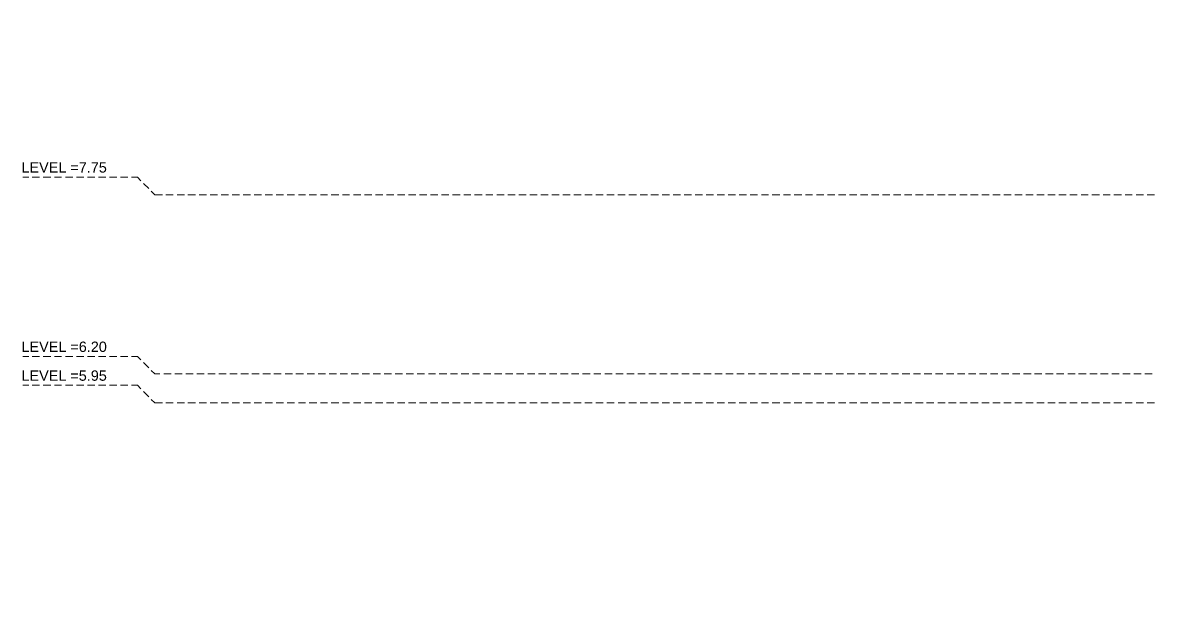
# Model space of a CAD drawing. Header units: metres. Extents: x 14 to 155, y 0 to 125.
# Drawn here: x 16.71 to 26.49, y 54.22 to 59.3 of the extents above; entities that cross this region are included whole.
import ezdxf

# ---------------------------------------------------------------- set-up
doc = ezdxf.new("R2010")
doc.units = ezdxf.units.M
doc.layers.get('Defpoints').update_dxf_attribs({"lineweight": 0})
doc.layers.add('Edges', color=7, linetype='Continuous')
doc.layers.add('PDF3_Text', color=255, linetype='Continuous')
doc.layers.add('PDF3_Geometry', color=9, linetype='Continuous', true_color=0x808080)
doc.styles.add('PDF Arial', font='arial.ttf')
doc.styles.add('TEXTS', font='swissl.ttf')
doc.dimstyles.new('Copy of DIMTEXT', dxfattribs={"dimscale": 0.3, "dimtxt": 0.22, "dimasz": 0.18, "dimexe": 0.05, "dimexo": 0.05, "dimgap": 0.05, "dimtad": 0, "dimzin": 1, "dimdsep": 46, "dimtxsty": 'TEXTS', "dimblk": 'ARCHTICK', "dimcen": 0.1, "dimclrd": 256, "dimclre": 6, "dimclrt": 7, "dimadec": 0, "dimazin": 0, "dimtfac": 0.15, "dimtix": 1, "dimtofl": 0, "dimtmove": 1, "dimatfit": 3, "dimldrblk": 'OPEN', "dimfxl": 0, "dimtolj": 1, "dimtzin": 0, "dimarcsym": 0})

# ---------------------------------------------------------------- blocks, each defined once
blk = doc.blocks.new('_ArchTick')
at = {"color": 0, "linetype": 'ByBlock', "const_width": 0.15}
blk.add_lwpolyline([(-0.5, -0.5), (0.5, 0.5)], dxfattribs=at)
blk = doc.blocks.new('*D6')
at = {"layer": 'Defpoints', "color": 0, "transparency": 16777216}
for p in [(26.2838, 121.6249), (23.707, 0.0009), (26.2838, 0.0307)]:
    blk.add_point(p, dxfattribs=at)
at = {"layer": 'Edges', "color": 6, "lineweight": -2, "transparency": 16777216}
for p, q in [((26.2838, 0.3907), (26.2838, 0.0107)), ((23.707, 0.0209), (23.707, 0.0507))]:
    blk.add_line(p, q, dxfattribs=at)
at = {"layer": 'Edges', "lineweight": -2, "transparency": 16777216}
for p, q in [((23.707, 0.0307), (24.7859, 0.0307)), ((26.2838, 0.0307), (25.2048, 0.0307))]:
    blk.add_line(p, q, dxfattribs=at)
at = {"layer": 'Edges', "lineweight": -2, "transparency": 16777216, "xscale": 0.072, "yscale": 0.072, "zscale": 0.072, "rotation": 180}
blk.add_blockref('_ArchTick', (23.707, 0.0307), dxfattribs=at)
at = {"layer": 'Edges', "lineweight": -2, "transparency": 16777216, "xscale": 0.072, "yscale": 0.072, "zscale": 0.072}
blk.add_blockref('_ArchTick', (26.2838, 0.0307), dxfattribs=at)
at = {"layer": 'Edges', "color": 7, "transparency": 16777216, "char_height": 0.088, "attachment_point": 5, "style": 'TEXTS'}
for s, insert in [('\\A1;2.58 m', (24.9954, 0.096)), ('\\A1;[8\'-5{\\H0.15x;\\S1/2;}" ft]', (24.9954, -0.0459))]:
    blk.add_mtext(s, dxfattribs=dict(at, insert=insert))
blk = doc.blocks.new('_Open')
at = {"color": 0, "linetype": 'ByBlock', "lineweight": -2}
for p, q in [((-1, 0.17), (0, 0)), ((-1, -0.17), (0, 0)), ((0, 0), (-1, 0))]:
    blk.add_line(p, q, dxfattribs=at)

msp = doc.modelspace()

# ---------------------------------------------------------------- linework, layer by layer
at = {"layer": 'PDF3_Geometry', "color": 0, "lineweight": 0}
for points in [[(16.7609, 57.9674), (16.7097, 57.9674)], [(16.8553, 57.9674), (16.7913, 57.9674)], [(16.9513, 57.9674), (16.8873, 57.9674)], [(17.0457, 57.9674), (16.9833, 57.9674)], [(17.1418, 57.9674), (17.0777, 57.9674)], [(17.2362, 57.9674), (17.1737, 57.9674)], [(17.3322, 57.9674), (17.2682, 57.9674)], [(17.4266, 57.9674), (17.3642, 57.9674)], [(17.5226, 57.9674), (17.4586, 57.9674)], [(17.6171, 57.9674), (17.5546, 57.9674)], [(17.7307, 57.9355), (17.7003, 57.9674), (17.649, 57.9674)], [(17.7979, 57.8682), (17.7531, 57.9131)], [(17.9163, 57.8138), (17.8507, 57.8138), (17.8203, 57.8457)], [(18.0108, 57.8138), (17.9467, 57.8138)], [(18.1068, 57.8138), (18.0427, 57.8138)], [(18.2012, 57.8138), (18.1372, 57.8138)], [(18.2972, 57.8138), (18.2332, 57.8138)], [(18.3916, 57.8138), (18.3292, 57.8138)], [(18.4877, 57.8138), (18.4236, 57.8138)], [(18.5821, 57.8138), (18.5196, 57.8138)], [(18.6781, 57.8138), (18.6141, 57.8138)], [(18.7725, 57.8138), (18.7101, 57.8138)], [(18.8685, 57.8138), (18.8045, 57.8138)], [(18.963, 57.8138), (18.9005, 57.8138)], [(19.059, 57.8138), (18.995, 57.8138)], [(19.1534, 57.8138), (19.091, 57.8138)], [(19.2494, 57.8138), (19.1854, 57.8138)], [(19.3439, 57.8138), (19.2814, 57.8138)], [(19.4399, 57.8138), (19.3758, 57.8138)], [(19.5343, 57.8138), (19.4719, 57.8138)], [(19.6303, 57.8138), (19.5663, 57.8138)], [(19.7263, 57.8139), (19.6623, 57.8138)], [(19.8207, 57.8139), (19.7567, 57.8139)], [(19.9168, 57.8139), (19.8528, 57.8139)], [(20.0112, 57.8139), (19.9472, 57.8139)], [(20.1072, 57.8139), (20.0432, 57.8139)], [(20.2016, 57.8139), (20.1376, 57.8139)], [(20.2977, 57.8139), (20.2336, 57.8139)], [(20.3921, 57.8139), (20.328, 57.8139)], [(20.4881, 57.8139), (20.424, 57.8139)], [(20.5826, 57.8139), (20.5201, 57.8139)], [(20.6786, 57.8139), (20.6145, 57.8139)], [(20.773, 57.8139), (20.7105, 57.8139)], [(20.869, 57.8139), (20.805, 57.8139)], [(20.9634, 57.8139), (20.901, 57.8139)], [(21.0594, 57.8139), (20.9954, 57.8139)], [(21.1538, 57.8139), (21.0914, 57.8139)], [(21.2499, 57.8139), (21.1859, 57.8139)], [(21.3443, 57.8139), (21.2819, 57.8139)], [(21.4403, 57.8139), (21.3763, 57.8139)], [(21.5347, 57.8139), (21.4723, 57.8139)], [(21.6307, 57.8139), (21.5667, 57.8139)], [(21.7252, 57.8139), (21.6627, 57.8139)], [(21.8212, 57.8139), (21.7571, 57.8139)], [(21.9157, 57.8139), (21.8532, 57.8139)], [(22.0117, 57.8139), (21.9476, 57.8139)], [(22.1077, 57.8139), (22.0436, 57.8139)], [(22.2021, 57.8139), (22.138, 57.8139)], [(22.2981, 57.8139), (22.234, 57.8139)], [(22.3925, 57.814), (22.3285, 57.814)], [(22.4886, 57.814), (22.4246, 57.814)], [(22.583, 57.814), (22.519, 57.814)], [(22.679, 57.814), (22.615, 57.814)], [(22.7734, 57.814), (22.7094, 57.814)], [(22.8694, 57.814), (22.8054, 57.814)], [(22.9638, 57.814), (22.9014, 57.814)], [(23.0598, 57.814), (22.9958, 57.814)], [(23.1543, 57.814), (23.0919, 57.814)], [(23.2503, 57.814), (23.1863, 57.814)], [(23.3448, 57.814), (23.2823, 57.814)], [(23.4408, 57.814), (23.3767, 57.814)], [(23.5352, 57.814), (23.4727, 57.814)], [(23.6312, 57.814), (23.5671, 57.814)], [(23.7256, 57.814), (23.6631, 57.814)], [(23.8217, 57.814), (23.7576, 57.814)], [(23.9161, 57.814), (23.8536, 57.814)], [(24.0121, 57.814), (23.9481, 57.814)], [(24.1065, 57.814), (24.0441, 57.814)], [(24.2025, 57.814), (24.1385, 57.814)], [(24.2985, 57.814), (24.2345, 57.814)], [(24.3929, 57.814), (24.3289, 57.814)], [(24.489, 57.814), (24.425, 57.814)], [(24.5834, 57.814), (24.5194, 57.814)], [(24.6794, 57.814), (24.6154, 57.814)], [(24.7738, 57.814), (24.7098, 57.814)], [(24.8698, 57.814), (24.8058, 57.814)], [(24.9643, 57.8141), (24.9002, 57.814)], [(25.0604, 57.8141), (24.9963, 57.8141)], [(25.1548, 57.8141), (25.0923, 57.8141)], [(25.2508, 57.8141), (25.1867, 57.8141)], [(25.3452, 57.8141), (25.2827, 57.8141)], [(25.4412, 57.8141), (25.3772, 57.8141)], [(25.5356, 57.8141), (25.4732, 57.8141)], [(25.6317, 57.8141), (25.5677, 57.8141)], [(25.7261, 57.8141), (25.6637, 57.8141)], [(25.8221, 57.8141), (25.7581, 57.8141)], [(25.9165, 57.8141), (25.8541, 57.8141)], [(26.0125, 57.8141), (25.9485, 57.8141)], [(26.1069, 57.8141), (26.0445, 57.8141)], [(26.2029, 57.8141), (26.1389, 57.8141)], [(26.2973, 57.8141), (26.2349, 57.8141)], [(26.3934, 57.8141), (26.3294, 57.8141)], [(26.4879, 57.8141), (26.4254, 57.8141)], [(16.7609, 56.4167), (16.7097, 56.4167)], [(16.8554, 56.4167), (16.7913, 56.4167)], [(16.9514, 56.4167), (16.8873, 56.4167)], [(17.0458, 56.4167), (16.9834, 56.4167)], [(17.1418, 56.4167), (17.0778, 56.4167)], [(17.2362, 56.4167), (17.1738, 56.4167)], [(17.3323, 56.4167), (17.2682, 56.4167)], [(17.4267, 56.4167), (17.3642, 56.4167)], [(17.5227, 56.4167), (17.4587, 56.4167)], [(17.6171, 56.4167), (17.5547, 56.4167)], [(17.7307, 56.3863), (17.7004, 56.4167), (17.6491, 56.4166)], [(17.798, 56.3175), (17.7532, 56.3639)], [(17.8956, 56.2647), (17.8508, 56.2647), (17.8204, 56.2951)], [(17.9916, 56.2647), (17.9276, 56.2647)], [(18.086, 56.2647), (18.0236, 56.2647)], [(18.1821, 56.2647), (18.118, 56.2647)], [(18.2765, 56.2647), (18.214, 56.2647)], [(18.3725, 56.2647), (18.3085, 56.2647)], [(18.4685, 56.2647), (18.4045, 56.2647)], [(18.5629, 56.2647), (18.4989, 56.2647)], [(18.659, 56.2647), (18.5949, 56.2647)], [(18.7534, 56.2647), (18.6894, 56.2647)], [(18.8494, 56.2647), (18.7854, 56.2647)], [(18.9438, 56.2647), (18.8798, 56.2647)], [(19.0399, 56.2647), (18.9758, 56.2647)], [(19.1343, 56.2647), (19.0702, 56.2647)], [(19.2303, 56.2647), (19.1663, 56.2647)], [(19.3247, 56.2647), (19.2623, 56.2647)], [(19.4207, 56.2647), (19.3567, 56.2647)], [(19.5152, 56.2647), (19.4527, 56.2647)], [(19.6112, 56.2647), (19.5471, 56.2647)], [(19.7056, 56.2648), (19.6431, 56.2647)], [(19.8017, 56.2648), (19.7376, 56.2648)], [(19.8961, 56.2648), (19.8336, 56.2648)], [(19.9921, 56.2648), (19.928, 56.2648)], [(20.0865, 56.2648), (20.024, 56.2648)], [(20.1825, 56.2648), (20.1185, 56.2648)], [(20.2769, 56.2648), (20.2145, 56.2648)], [(20.3729, 56.2648), (20.3089, 56.2648)], [(20.4674, 56.2648), (20.405, 56.2648)], [(20.5634, 56.2648), (20.4994, 56.2648)], [(20.6578, 56.2648), (20.5954, 56.2648)], [(20.7538, 56.2648), (20.6898, 56.2648)], [(20.8498, 56.2648), (20.7858, 56.2648)], [(20.9442, 56.2648), (20.8802, 56.2648)], [(21.0403, 56.2648), (20.9763, 56.2648)], [(21.1347, 56.2648), (21.0707, 56.2648)], [(21.2308, 56.2648), (21.1667, 56.2648)], [(21.3252, 56.2648), (21.2611, 56.2648)], [(21.4212, 56.2648), (21.3571, 56.2648)], [(21.5156, 56.2648), (21.4515, 56.2648)], [(21.6116, 56.2648), (21.5475, 56.2648)], [(21.7061, 56.2648), (21.6436, 56.2648)], [(21.8021, 56.2648), (21.7381, 56.2648)], [(21.8965, 56.2648), (21.8341, 56.2648)], [(21.9925, 56.2648), (21.9285, 56.2648)], [(22.0869, 56.2648), (22.0245, 56.2648)], [(22.1829, 56.2648), (22.1189, 56.2648)], [(22.2773, 56.2649), (22.2149, 56.2648)], [(22.3733, 56.2649), (22.3093, 56.2649)], [(22.4678, 56.2649), (22.4054, 56.2649)], [(22.5638, 56.2649), (22.4998, 56.2649)], [(22.6582, 56.2649), (22.5958, 56.2649)], [(22.7543, 56.2649), (22.6902, 56.2649)], [(22.8487, 56.2649), (22.7862, 56.2649)], [(22.9447, 56.2649), (22.8806, 56.2649)], [(23.0391, 56.2649), (22.9766, 56.2649)], [(23.1352, 56.2649), (23.0711, 56.2649)], [(23.2312, 56.2649), (23.1671, 56.2649)], [(23.3256, 56.2649), (23.2616, 56.2649)], [(23.4216, 56.2649), (23.3576, 56.2649)], [(23.516, 56.2649), (23.452, 56.2649)], [(23.6121, 56.2649), (23.5481, 56.2649)], [(23.7065, 56.2649), (23.6425, 56.2649)], [(23.8025, 56.2649), (23.7385, 56.2649)], [(23.8969, 56.2649), (23.8345, 56.2649)], [(23.9929, 56.2649), (23.9289, 56.2649)], [(24.0873, 56.2649), (24.0249, 56.2649)], [(24.1833, 56.2649), (24.1193, 56.2649)], [(24.2778, 56.2649), (24.2153, 56.2649)], [(24.3739, 56.2649), (24.3098, 56.2649)], [(24.4683, 56.2649), (24.4058, 56.2649)], [(24.5643, 56.2649), (24.5002, 56.2649)], [(24.6587, 56.2649), (24.5962, 56.2649)], [(24.7547, 56.2649), (24.6906, 56.2649)], [(24.8491, 56.2649), (24.7867, 56.2649)], [(24.9451, 56.265), (24.8811, 56.265)], [(25.0396, 56.265), (24.9772, 56.265)], [(25.1356, 56.265), (25.0716, 56.265)], [(25.23, 56.265), (25.1676, 56.265)], [(25.326, 56.265), (25.262, 56.265)], [(25.422, 56.265), (25.358, 56.265)], [(25.5164, 56.265), (25.4524, 56.265)], [(25.6125, 56.265), (25.5485, 56.265)], [(25.7069, 56.265), (25.6429, 56.265)], [(25.8029, 56.265), (25.7389, 56.265)], [(25.8974, 56.265), (25.8333, 56.265)], [(25.9934, 56.265), (25.9293, 56.265)], [(26.0878, 56.265), (26.0237, 56.265)], [(26.1838, 56.265), (26.1197, 56.265)], [(26.2783, 56.265), (26.2158, 56.265)], [(26.3743, 56.265), (26.3103, 56.265)], [(26.4687, 56.265), (26.4063, 56.265)], [(16.7609, 56.167), (16.7098, 56.167)], [(16.8554, 56.167), (16.7913, 56.167)], [(16.9514, 56.167), (16.8874, 56.167)], [(17.0458, 56.1671), (16.9834, 56.167)], [(17.1418, 56.1671), (17.0778, 56.1671)], [(17.2363, 56.1671), (17.1738, 56.1671)], [(17.3323, 56.1671), (17.2682, 56.1671)], [(17.4267, 56.1671), (17.3643, 56.1671)], [(17.5227, 56.1671), (17.4587, 56.1671)], [(17.6171, 56.1671), (17.5547, 56.1671)], [(17.7308, 56.1366), (17.7004, 56.167), (17.6491, 56.167)], [(17.798, 56.0678), (17.7532, 56.1126)], [(17.9164, 56.015), (17.8508, 56.015), (17.8204, 56.0454)], [(18.0108, 56.015), (17.9468, 56.015)], [(18.1068, 56.015), (18.0428, 56.015)], [(18.2013, 56.015), (18.1372, 56.015)], [(18.2973, 56.015), (18.2333, 56.015)], [(18.3917, 56.015), (18.3293, 56.015)], [(18.4877, 56.015), (18.4237, 56.015)], [(18.5822, 56.015), (18.5197, 56.015)], [(18.6782, 56.015), (18.6141, 56.015)], [(18.7726, 56.015), (18.7102, 56.015)], [(18.8686, 56.0151), (18.8046, 56.0151)], [(18.963, 56.0151), (18.9006, 56.0151)], [(19.0591, 56.0151), (18.995, 56.0151)], [(19.1535, 56.0151), (19.091, 56.0151)], [(19.2495, 56.0151), (19.1855, 56.0151)], [(19.3439, 56.0151), (19.2815, 56.0151)], [(19.4399, 56.0151), (19.3759, 56.0151)], [(19.5344, 56.0151), (19.4719, 56.0151)], [(19.6304, 56.0151), (19.5664, 56.0151)], [(19.7264, 56.0151), (19.6623, 56.0151)], [(19.8208, 56.0151), (19.7568, 56.0151)], [(19.9169, 56.0151), (19.8529, 56.0151)], [(20.0113, 56.0151), (19.9473, 56.0151)], [(20.1073, 56.0151), (20.0433, 56.0151)], [(20.2017, 56.0151), (20.1377, 56.0151)], [(20.2977, 56.0151), (20.2337, 56.0151)], [(20.3921, 56.0151), (20.3281, 56.0151)], [(20.4881, 56.0151), (20.4241, 56.0151)], [(20.5826, 56.0151), (20.5202, 56.0151)], [(20.6786, 56.0151), (20.6146, 56.0151)], [(20.7731, 56.0151), (20.7106, 56.0151)], [(20.8691, 56.0151), (20.805, 56.0151)], [(20.9635, 56.0151), (20.901, 56.0151)], [(21.0595, 56.0151), (20.9954, 56.0151)], [(21.1539, 56.0151), (21.0914, 56.0151)], [(21.25, 56.0151), (21.1859, 56.0151)], [(21.3444, 56.0151), (21.282, 56.0151)], [(21.4404, 56.0152), (21.3764, 56.0151)], [(21.5348, 56.0152), (21.4724, 56.0152)], [(21.6308, 56.0152), (21.5668, 56.0152)], [(21.7252, 56.0152), (21.6628, 56.0152)], [(21.8212, 56.0152), (21.7572, 56.0152)], [(21.9157, 56.0152), (21.8533, 56.0152)], [(22.0117, 56.0152), (21.9477, 56.0152)], [(22.1077, 56.0152), (22.0437, 56.0152)], [(22.2021, 56.0152), (22.1381, 56.0152)], [(22.2982, 56.0152), (22.2341, 56.0152)], [(22.3926, 56.0152), (22.3285, 56.0152)], [(22.4887, 56.0152), (22.4246, 56.0152)], [(22.5831, 56.0152), (22.519, 56.0152)], [(22.6791, 56.0152), (22.615, 56.0152)], [(22.7735, 56.0152), (22.7094, 56.0152)], [(22.8695, 56.0152), (22.8055, 56.0152)], [(22.9639, 56.0152), (22.9015, 56.0152)], [(23.0599, 56.0152), (22.9959, 56.0152)], [(23.1544, 56.0152), (23.092, 56.0152)], [(23.2504, 56.0152), (23.1864, 56.0152)], [(23.3448, 56.0152), (23.2824, 56.0152)], [(23.4408, 56.0152), (23.3768, 56.0152)], [(23.5352, 56.0152), (23.4728, 56.0152)], [(23.6312, 56.0152), (23.5672, 56.0152)], [(23.7256, 56.0152), (23.6632, 56.0152)], [(23.8217, 56.0152), (23.7577, 56.0152)], [(23.9162, 56.0152), (23.8537, 56.0152)], [(24.0122, 56.0153), (23.9481, 56.0152)], [(24.1066, 56.0153), (24.0441, 56.0153)], [(24.2026, 56.0153), (24.1385, 56.0153)], [(24.2986, 56.0153), (24.2345, 56.0153)], [(24.393, 56.0153), (24.329, 56.0153)], [(24.4891, 56.0153), (24.4251, 56.0153)], [(24.5835, 56.0153), (24.5195, 56.0153)], [(24.6795, 56.0153), (24.6155, 56.0153)], [(24.7739, 56.0153), (24.7099, 56.0153)], [(24.8699, 56.0153), (24.8059, 56.0153)], [(24.9643, 56.0153), (24.9003, 56.0153)], [(25.0604, 56.0153), (24.9964, 56.0153)], [(25.1548, 56.0153), (25.0924, 56.0153)], [(25.2508, 56.0153), (25.1868, 56.0153)], [(25.3453, 56.0153), (25.2828, 56.0153)], [(25.4413, 56.0153), (25.3772, 56.0153)], [(25.5357, 56.0153), (25.4732, 56.0153)], [(25.6318, 56.0153), (25.5677, 56.0153)], [(25.7262, 56.0153), (25.6637, 56.0153)], [(25.8222, 56.0153), (25.7581, 56.0153)], [(25.9166, 56.0153), (25.8541, 56.0153)], [(26.0126, 56.0153), (25.9486, 56.0153)], [(26.107, 56.0153), (26.0446, 56.0153)], [(26.203, 56.0153), (26.139, 56.0153)], [(26.2974, 56.0153), (26.235, 56.0153)], [(26.3935, 56.0153), (26.3295, 56.0153)], [(26.4879, 56.0153), (26.4255, 56.0153)]]:
    msp.add_lwpolyline(points, dxfattribs=at)

# ---------------------------------------------------------------- texts
at = {"layer": 'PDF3_Text', "color": 0, "char_height": 0.089211, "attachment_point": 7, "rotation": 0.0022, "style": 'PDF Arial'}
for s, insert in [('LEVEL =7.75', (16.6985, 58.005)), ('LEVEL =6.20', (16.6985, 56.4542)), ('LEVEL =5.95', (16.6985, 56.2046))]:
    msp.add_mtext(s, dxfattribs=dict(at, insert=insert))

# ---------------------------------------------------------------- dimensions: what is measured, and where the dimension line sits
at = {"layer": 'Edges'}
dim = msp.add_linear_dim(base=(26.2838, 0.0307), p1=(23.707, 0.0009), p2=(26.2838, 121.6249), dimstyle='Copy of DIMTEXT', override={"dimscale": 0.4, "dimpost": ' m\\X', "dimfxl": 0.9, "dimfxlon": 1}, dxfattribs=at)
dim.commit()
dim.dimension.update_dxf_attribs({"geometry": '*D6', "text_midpoint": (24.9954, 0.0307)})

doc.saveas('drawing.dxf')
